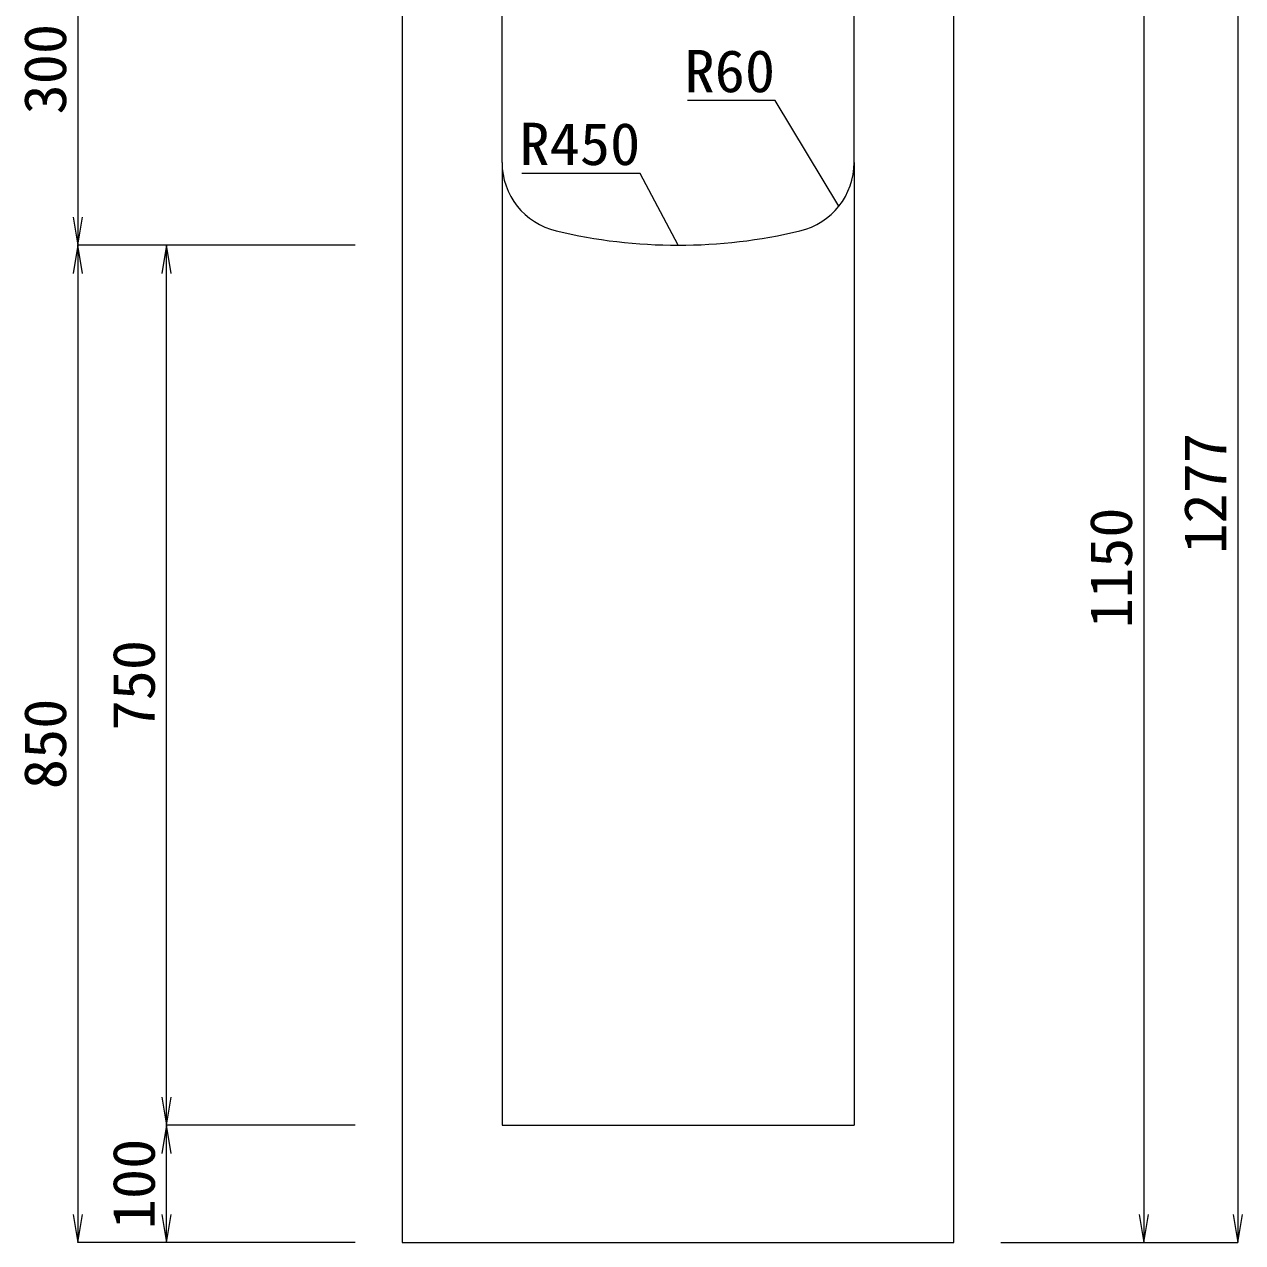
# Model space of a CAD drawing. Units: millimetres at full size. Extents: x -734 to 58102, y 49499 to 87169.
# Drawn here: x 11253 to 12290, y 65073 to 66111 of the extents above; entities that cross this region are included whole.
import ezdxf
from ezdxf.enums import TextEntityAlignment as Align

# ---------------------------------------------------------------- set-up
doc = ezdxf.new("R2010")
doc.units = ezdxf.units.MM
doc.header["$LTSCALE"] = 50
for name, color, linetype, lineweight in [('寸法線', 7, 'Continuous', 13), ('引出線', 4, 'Continuous', 13), ('本体', 2, 'Continuous', 20)]:
    doc.layers.add(name, color=color, linetype=linetype, lineweight=lineweight)
doc.styles.add('ＭＳ 明朝', font='')
doc.styles.get('ＭＳ 明朝').set_extended_font_data('MS Mincho')

# ---------------------------------------------------------------- blocks, each defined once
blk = doc.blocks.new('open_arrow')
at = {"color": 0, "linetype": 'Continuous', "lineweight": -2}
blk.add_lwpolyline([(7.5, 1.25), (0, 0), (7.5, -1.25)], dxfattribs=at)

msp = doc.modelspace()

# ---------------------------------------------------------------- linework, layer by layer
at = {"layer": '寸法線'}
for p, q in [((12286.49, 66349.65), (12286.49, 65072.65)), ((11298.14, 66222.65), (11298.14, 65922.65)), ((12206.23, 66222.65), (12206.23, 65072.65)), ((11298.14, 65922.65), (11298.14, 65072.65)), ((11534.48, 65922.65), (11298.14, 65922.65)), ((11534.48, 65922.65), (11298.14, 65922.65)), ((11373.69, 65172.65), (11373.69, 65922.65)), ((11534.48, 65922.65), (11373.69, 65922.65)), ((11534.48, 65172.65), (11373.69, 65172.65)), ((11373.69, 65072.65), (11373.69, 65172.65)), ((11534.48, 65172.65), (11373.69, 65172.65)), ((11534.48, 65072.65), (11298.14, 65072.65)), ((11534.48, 65072.65), (11373.69, 65072.65)), ((12084.52, 65072.65), (12286.49, 65072.65)), ((12084.52, 65072.65), (12206.23, 65072.65))]:
    msp.add_line(p, q, dxfattribs=at)
at = {"layer": '引出線'}
for points in [[(11946.57, 65955.96), (11892.16, 66045.86), (11817.49, 66045.86)], [(11809.5, 65922.65), (11777.28, 65983.79), (11676.27, 65983.79)]]:
    msp.add_lwpolyline(points, dxfattribs=at)
at = {"layer": '本体'}
for p, q in [((11574.5, 66222.65), (11574.5, 65072.65)), ((11659.5, 65993.17), (11659.5, 66222.65)), ((11959.5, 65993.17), (11959.5, 66222.65)), ((12044.5, 65072.65), (12044.5, 66222.65)), ((11659.5, 65993.17), (11659.5, 65172.65)), ((11959.5, 65993.17), (11959.5, 65172.65)), ((11659.5, 65172.65), (11959.5, 65172.65)), ((11574.5, 65072.65), (12044.5, 65072.65))]:
    msp.add_line(p, q, dxfattribs=at)
for centre, radius, start, end in [((11719.5, 65993.17), 60, 180, 256.65785), ((11899.5, 65993.17), 60, 283.34237, 0), ((11809.5, 66372.65), 450, 256.65777, 283.34225)]:
    msp.add_arc(centre, radius, start, end, dxfattribs=at)

# ---------------------------------------------------------------- block references
at = {"layer": '寸法線', "xscale": 3.2, "yscale": 3.2}
for p, rotation in [((11298.14, 65922.65), 90), ((11298.14, 65922.65), 270), ((11373.69, 65922.65), 270), ((11373.69, 65172.65), 90), ((11373.69, 65172.65), 270), ((11298.14, 65072.65), 90), ((11373.69, 65072.65), 90), ((12206.23, 65072.65), 90), ((12286.49, 65072.65), 90)]:
    msp.add_blockref('open_arrow', p, dxfattribs=dict(at, rotation=rotation))
at = {"layer": '引出線', "xscale": 0.0533, "yscale": 0.0533}
for p, rotation in [((11946.57, 65955.96), 121.2), ((11809.5, 65922.65), 117.8)]:
    msp.add_blockref('open_arrow', p, dxfattribs=dict(at, rotation=rotation))

# ---------------------------------------------------------------- texts
at = {"layer": '寸法線', "style": 'ＭＳ 明朝', "width": 1.05}
for s, p in [('300', (11270.12, 66072.65)), ('1277', (12258.47, 65711.15)), ('1150', (12178.21, 65647.65)), ('750', (11345.67, 65547.65)), ('850', (11270.12, 65497.65)), ('100', (11345.67, 65122.65))]:
    msp.add_text(s, height=36.03, rotation=90, dxfattribs=at).set_placement(p, align=Align.MIDDLE_CENTER)
at = {"layer": '引出線', "style": 'ＭＳ 明朝', "width": 1.05}
for s, p in [('R60', (11892.16, 66089.06)), ('R450', (11777.28, 66026.99))]:
    msp.add_text(s, height=36.03, dxfattribs=at).set_placement(p, align=Align.TOP_RIGHT)

doc.saveas('drawing.dxf')
